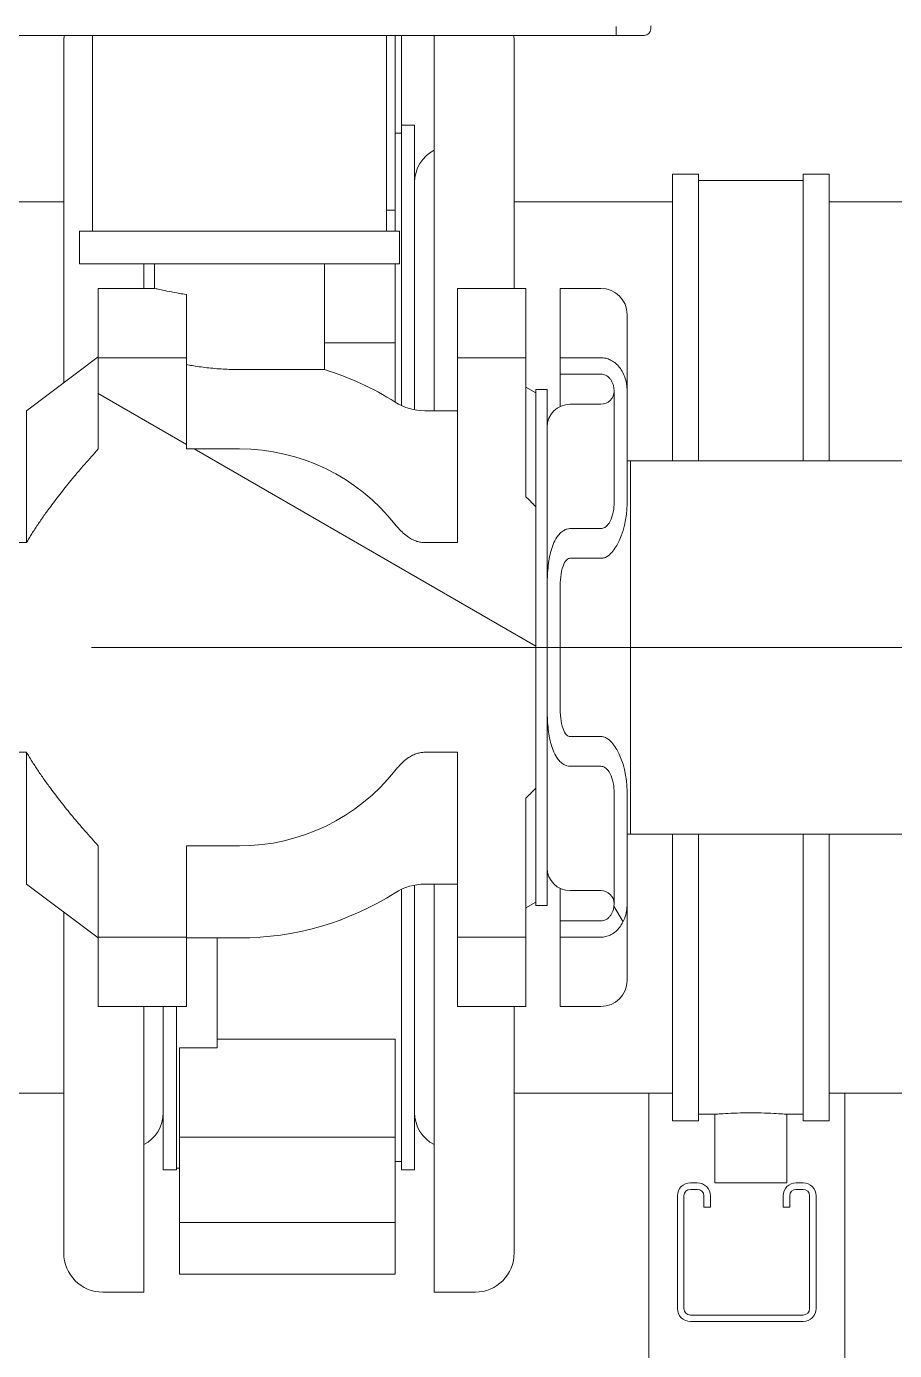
# Model space of a CAD drawing. Header units: millimetres. Extents: x -4172 to 126100, y -2 to 142133.
# Drawn here: x 22135 to 22667, y 14105 to 14916 of the extents above; entities that cross this region are included whole.
import ezdxf

# ---------------------------------------------------------------- set-up
doc = ezdxf.new("R2010")
doc.units = ezdxf.units.MM
doc.header["$LTSCALE"] = 100
doc.linetypes.add('CHAIN', pattern=[0.3543, 0.2362, -0.0295, 0.0591, -0.0295])
doc.layers.add('Hatch', color=7, linetype='Continuous', lineweight=18)
doc.layers.add('P_Biomass (BM)', color=150, linetype='Continuous', lineweight=18, true_color=0x007fff)
doc.layers.add('P_BioMass CenterLine', color=150, linetype='CHAIN', lineweight=18, true_color=0x007fff)

msp = doc.modelspace()

# ---------------------------------------------------------------- hatches: boundary and pattern name
at = {"layer": 'Hatch'}
h = msp.add_hatch(dxfattribs=at)
h.set_pattern_fill('ANSI31', color=256, scale=2540, angle=105.00025, style=0)
h.set_pattern_definition([(150.0002, (0, 0), (-158.749, -274.9637), [])])
edge = h.paths.add_edge_path()
edge.add_line((22447.46, 14449.61), (22447.46, 14622.07))
edge.add_spline(control_points=[(22447.46, 14622.07), (22444.57, 14625.1), (22441.46, 14628.19)], knot_values=[0, 0, 0, 0.428508, 0.428508, 0.428508], weights=[1, 1.000188, 1], degree=2, periodic=0)
edge.add_line((22441.46, 14628.19), (22441.46, 14713.32))
edge.add_line((22441.46, 14713.32), (22399.46, 14713.32))
edge.add_line((22399.46, 14713.32), (22399.46, 14600.06))
edge.add_line((22399.46, 14600.06), (22379.46, 14600.06))
edge.add_spline(control_points=[(22379.46, 14600.06), (22378.7, 14600.06), (22377.87, 14600.13), (22376.22, 14600.39), (22375.4, 14600.6), (22373.82, 14601.11), (22372.91, 14601.48), (22371.16, 14602.35), (22370.31, 14602.86), (22367.37, 14604.82), (22365.25, 14606.74), (22362.66, 14609.62), (22362.02, 14610.39), (22361.4, 14611.17)], knot_values=[6.370437, 6.370437, 6.370437, 6.370437, 6.484899, 6.484899, 6.599361, 6.599361, 6.73386, 6.73386, 6.868359, 6.868359, 7.263276, 7.263276, 7.40136, 7.40136, 7.40136, 7.40136], degree=3, periodic=0)
edge.add_ellipse((22265.96, 14535.84), major_axis=(-75.34, 95.44), ratio=1, start_angle=270, end_angle=321.71381)
edge.add_line((22265.96, 14657.43), (22233.46, 14657.43))
edge.add_line((22233.46, 14657.43), (22233.46, 14713.32))
edge.add_line((22233.46, 14713.32), (22179.46, 14713.32))
edge.add_line((22179.46, 14713.32), (22179.46, 14657.43))
edge.add_spline(control_points=[(22179.46, 14657.43), (22150.67, 14625.82), (22135.46, 14600.06)], knot_values=[0, 0, 0, 3.619346, 3.619346, 3.619346], weights=[1, 1.016153, 1], degree=2, periodic=0)
edge.add_line((22135.46, 14600.06), (22115.46, 14600.06))
edge.add_line((22115.46, 14600.06), (22115.46, 14713.32))
edge.add_line((22115.46, 14713.32), (22073.46, 14713.32))
edge.add_line((22073.46, 14713.32), (22073.46, 14628.19))
edge.add_spline(control_points=[(22073.46, 14628.19), (22070.36, 14625.1), (22067.46, 14622.07)], knot_values=[0, 0, 0, 0.428508, 0.428508, 0.428508], weights=[1, 1.000188, 1], degree=2, periodic=0)
edge.add_line((22067.46, 14622.07), (22067.46, 14449.61))
edge.add_spline(control_points=[(22067.46, 14449.61), (22070.36, 14446.58), (22073.46, 14443.49)], knot_values=[0, 0, 0, 0.428508, 0.428508, 0.428508], weights=[1, 1.000188, 1], degree=2, periodic=0)
edge.add_line((22073.46, 14443.49), (22073.46, 14358.36))
edge.add_line((22073.46, 14358.36), (22115.46, 14358.36))
edge.add_line((22115.46, 14358.36), (22115.46, 14471.61))
edge.add_line((22115.46, 14471.61), (22135.46, 14471.61))
edge.add_spline(control_points=[(22135.46, 14471.61), (22150.67, 14445.86), (22179.46, 14414.25)], knot_values=[0, 0, 0, 3.619346, 3.619346, 3.619346], weights=[1, 1.016153, 1], degree=2, periodic=0)
edge.add_line((22179.46, 14414.25), (22179.46, 14358.36))
edge.add_line((22179.46, 14358.36), (22233.46, 14358.36))
edge.add_line((22233.46, 14358.36), (22233.46, 14414.25))
edge.add_line((22233.46, 14414.25), (22265.96, 14414.25))
edge.add_ellipse((22265.96, 14535.84), major_axis=(121.59, 0), ratio=1, start_angle=270, end_angle=321.71381)
edge.add_spline(control_points=[(22361.4, 14460.5), (22362.02, 14461.28), (22362.66, 14462.05), (22365.25, 14464.93), (22367.37, 14466.86), (22370.31, 14468.82), (22371.16, 14469.32), (22372.91, 14470.2), (22373.82, 14470.57), (22375.4, 14471.08), (22376.22, 14471.28), (22377.87, 14471.55), (22378.7, 14471.61), (22379.46, 14471.61)], knot_values=[5.339515, 5.339515, 5.339515, 5.339515, 5.477599, 5.477599, 5.872516, 5.872516, 6.007015, 6.007015, 6.141513, 6.141513, 6.255975, 6.255975, 6.370437, 6.370437, 6.370437, 6.370437], degree=3, periodic=0)
edge.add_line((22379.46, 14471.61), (22399.46, 14471.61))
edge.add_line((22399.46, 14471.61), (22399.46, 14358.36))
edge.add_line((22399.46, 14358.36), (22441.46, 14358.36))
edge.add_line((22441.46, 14358.36), (22441.46, 14443.49))
edge.add_spline(control_points=[(22441.46, 14443.49), (22444.57, 14446.58), (22447.46, 14449.61)], knot_values=[0, 0, 0, 0.428508, 0.428508, 0.428508], weights=[1, 1.000188, 1], degree=2, periodic=0)
h = msp.add_hatch(dxfattribs=at)
h.set_pattern_fill('ANSI31', color=256, scale=2540, angle=75.00018, style=0)
h.set_pattern_definition([(120.0002, (0, 0), (-274.9626, -158.751), [])])
edge = h.paths.add_edge_path()
edge.add_spline(control_points=[(22454.46, 14499.44), (22454.46, 14495.99), (22454.56, 14492.2), (22455.2, 14484.67), (22455.75, 14480.93), (22457, 14476.07), (22457.51, 14474.41), (22458.79, 14471.22), (22459.57, 14469.68), (22460.95, 14467.57), (22461.58, 14466.75), (22463, 14465.28), (22463.79, 14464.63), (22465.18, 14463.8), (22465.92, 14463.48), (22467.14, 14463.13), (22467.86, 14463.03), (22468.46, 14463.03)], knot_values=[1.707093, 1.707093, 1.707093, 1.707093, 2.224469, 2.224469, 2.741845, 2.741845, 2.978087, 2.978087, 3.214329, 3.214329, 3.355631, 3.355631, 3.496933, 3.496933, 3.597622, 3.597622, 3.688114, 3.688114, 3.688114, 3.688114], degree=3, periodic=0)
edge.add_line((22468.46, 14463.03), (22487.46, 14463.03))
edge.add_spline(control_points=[(22487.46, 14463.03), (22487.83, 14463.03), (22488.27, 14462.96), (22489.02, 14462.74), (22489.47, 14462.53), (22490.82, 14461.68), (22491.75, 14460.61), (22493.33, 14458.16), (22494.1, 14456.23), (22494.85, 14453.53), (22495.08, 14452.38), (22495.39, 14450.05), (22495.46, 14448.88), (22495.46, 14447.81)], knot_values=[-1.690235, -1.690235, -1.690235, -1.690235, -1.635239, -1.635239, -1.57291, -1.57291, -1.395758, -1.395758, -1.135897, -1.135897, -0.975272, -0.975272, -0.814647, -0.814647, -0.814647, -0.814647], degree=3, periodic=0)
edge.add_line((22495.46, 14447.81), (22495.46, 14378.62))
edge.add_spline(control_points=[(22495.46, 14378.62), (22495.46, 14377.93), (22495.41, 14377.18), (22495.16, 14375.69), (22494.97, 14374.96), (22494.53, 14373.75), (22494.26, 14373.14), (22493.61, 14372), (22493.23, 14371.47), (22492.5, 14370.62), (22492.1, 14370.22), (22491.21, 14369.53), (22490.73, 14369.24), (22489.85, 14368.82), (22489.38, 14368.65), (22488.42, 14368.43), (22487.92, 14368.37), (22487.46, 14368.37)], knot_values=[-0.678813, -0.678813, -0.678813, -0.678813, -0.575373, -0.575373, -0.471932, -0.471932, -0.381746, -0.381746, -0.291559, -0.291559, -0.214146, -0.214146, -0.136734, -0.136734, -0.068367, -0.068367, 0, 0, 0, 0], degree=3, periodic=0)
edge.add_line((22487.46, 14368.37), (22462.46, 14368.37))
edge.add_line((22462.46, 14368.37), (22462.46, 14358.36))
edge.add_line((22462.46, 14358.36), (22487.46, 14358.36))
edge.add_spline(control_points=[(22487.46, 14358.36), (22488.38, 14358.36), (22489.38, 14358.46), (22491.32, 14358.9), (22492.27, 14359.24), (22494.03, 14360.06), (22494.99, 14360.64), (22496.76, 14362.01), (22497.57, 14362.79), (22499.02, 14364.45), (22499.78, 14365.51), (22501.07, 14367.75), (22501.6, 14368.94), (22502.47, 14371.35), (22502.86, 14372.8), (22503.35, 14375.75), (22503.46, 14377.25), (22503.46, 14378.62)], knot_values=[0, 0, 0, 0, 0.137415, 0.137415, 0.274829, 0.274829, 0.428648, 0.428648, 0.582467, 0.582467, 0.760422, 0.760422, 0.938378, 0.938378, 1.143976, 1.143976, 1.349575, 1.349575, 1.349575, 1.349575], degree=3, periodic=0)
edge.add_line((22503.46, 14378.62), (22503.46, 14447.81))
edge.add_spline(control_points=[(22503.46, 14447.81), (22503.46, 14456.22), (22501.29, 14466.07), (22495.81, 14475.62), (22493.97, 14478.14), (22491.2, 14480.14), (22490.35, 14480.61), (22488.94, 14481.1), (22488.14, 14481.24), (22487.46, 14481.24)], knot_values=[1.589475, 1.589475, 1.589475, 1.589475, 2.850615, 2.850615, 3.241036, 3.241036, 3.363057, 3.363057, 3.464455, 3.464455, 3.464455, 3.464455], degree=3, periodic=0)
edge.add_line((22487.46, 14481.24), (22468.46, 14481.24))
edge.add_spline(control_points=[(22468.46, 14481.24), (22468.16, 14481.24), (22467.81, 14481.31), (22467.18, 14481.57), (22466.81, 14481.82), (22465.45, 14483.04), (22464.71, 14484.6), (22462.77, 14490), (22462.46, 14495.14), (22462.46, 14499.44)], knot_values=[-2.675589, -2.675589, -2.675589, -2.675589, -2.630704, -2.630704, -2.573846, -2.573846, -2.35773, -2.35773, -1.713416, -1.713416, -1.713416, -1.713416], degree=3, periodic=0)
edge.add_line((22462.46, 14499.44), (22462.46, 14572.24))
edge.add_spline(control_points=[(22462.46, 14572.24), (22462.46, 14576.53), (22462.77, 14581.68), (22464.71, 14587.08), (22465.45, 14588.64), (22466.81, 14589.85), (22467.18, 14590.11), (22467.81, 14590.36), (22468.16, 14590.44), (22468.46, 14590.44)], knot_values=[1.713416, 1.713416, 1.713416, 1.713416, 2.35773, 2.35773, 2.573846, 2.573846, 2.630704, 2.630704, 2.675589, 2.675589, 2.675589, 2.675589], degree=3, periodic=0)
edge.add_line((22468.46, 14590.44), (22487.46, 14590.44))
edge.add_spline(control_points=[(22487.46, 14590.44), (22488.14, 14590.44), (22488.94, 14590.58), (22490.35, 14591.06), (22491.2, 14591.53), (22493.97, 14593.53), (22495.81, 14596.06), (22501.29, 14605.61), (22503.46, 14615.46), (22503.46, 14623.87)], knot_values=[-3.464455, -3.464455, -3.464455, -3.464455, -3.363057, -3.363057, -3.241036, -3.241036, -2.850615, -2.850615, -1.589475, -1.589475, -1.589475, -1.589475], degree=3, periodic=0)
edge.add_line((22503.46, 14623.87), (22503.46, 14693.05))
edge.add_spline(control_points=[(22503.46, 14693.05), (22503.46, 14694.42), (22503.35, 14695.92), (22502.86, 14698.88), (22502.47, 14700.33), (22501.6, 14702.73), (22501.07, 14703.92), (22499.78, 14706.17), (22499.02, 14707.22), (22497.57, 14708.89), (22496.76, 14709.67), (22494.99, 14711.03), (22494.03, 14711.61), (22492.27, 14712.44), (22491.32, 14712.77), (22489.38, 14713.22), (22488.38, 14713.32), (22487.46, 14713.32)], knot_values=[-1.349575, -1.349575, -1.349575, -1.349575, -1.143976, -1.143976, -0.938378, -0.938378, -0.760422, -0.760422, -0.582467, -0.582467, -0.428648, -0.428648, -0.274829, -0.274829, -0.137415, -0.137415, 0, 0, 0, 0], degree=3, periodic=0)
edge.add_line((22487.46, 14713.32), (22462.46, 14713.32))
edge.add_line((22462.46, 14713.32), (22462.46, 14703.3))
edge.add_line((22462.46, 14703.3), (22487.46, 14703.3))
edge.add_spline(control_points=[(22487.46, 14703.3), (22487.92, 14703.3), (22488.42, 14703.25), (22489.38, 14703.03), (22489.85, 14702.86), (22490.73, 14702.44), (22491.21, 14702.14), (22492.1, 14701.45), (22492.5, 14701.06), (22493.23, 14700.21), (22493.61, 14699.67), (22494.26, 14698.53), (22494.53, 14697.93), (22494.97, 14696.71), (22495.16, 14695.98), (22495.41, 14694.5), (22495.46, 14693.74), (22495.46, 14693.05)], knot_values=[0, 0, 0, 0, 0.068367, 0.068367, 0.136734, 0.136734, 0.214146, 0.214146, 0.291559, 0.291559, 0.381746, 0.381746, 0.471932, 0.471932, 0.575373, 0.575373, 0.678813, 0.678813, 0.678813, 0.678813], degree=3, periodic=0)
edge.add_line((22495.46, 14693.05), (22495.46, 14623.87))
edge.add_spline(control_points=[(22495.46, 14623.87), (22495.46, 14622.8), (22495.39, 14621.62), (22495.08, 14619.3), (22494.85, 14618.14), (22494.1, 14615.44), (22493.33, 14613.51), (22491.75, 14611.07), (22490.82, 14609.99), (22489.47, 14609.15), (22489.02, 14608.94), (22488.27, 14608.71), (22487.83, 14608.65), (22487.46, 14608.65)], knot_values=[0.814647, 0.814647, 0.814647, 0.814647, 0.975272, 0.975272, 1.135897, 1.135897, 1.395758, 1.395758, 1.57291, 1.57291, 1.635239, 1.635239, 1.690235, 1.690235, 1.690235, 1.690235], degree=3, periodic=0)
edge.add_line((22487.46, 14608.65), (22468.46, 14608.65))
edge.add_spline(control_points=[(22468.46, 14608.65), (22467.86, 14608.65), (22467.14, 14608.54), (22465.92, 14608.2), (22465.18, 14607.87), (22463.79, 14607.05), (22463, 14606.4), (22461.58, 14604.92), (22460.95, 14604.1), (22459.57, 14602), (22458.79, 14600.46), (22457.51, 14597.26), (22457, 14595.61), (22455.75, 14590.74), (22455.2, 14587.01), (22454.56, 14579.48), (22454.46, 14575.69), (22454.46, 14572.24)], knot_values=[-3.688114, -3.688114, -3.688114, -3.688114, -3.597622, -3.597622, -3.496933, -3.496933, -3.355631, -3.355631, -3.214329, -3.214329, -2.978087, -2.978087, -2.741845, -2.741845, -2.224469, -2.224469, -1.707093, -1.707093, -1.707093, -1.707093], degree=3, periodic=0)
edge.add_line((22454.46, 14572.24), (22454.46, 14499.44))

# ---------------------------------------------------------------- linework, layer by layer
at = {"layer": 'P_Biomass (BM)'}
for p, q in [((22035.16, 14910.84), (22175.96, 14910.84)), ((22175.96, 14910.84), (22175.96, 14790.84)), ((22355.96, 14910.84), (22175.96, 14910.84)), ((22355.96, 14910.84), (22496.76, 14910.84)), ((22355.96, 14910.84), (22355.96, 14790.84)), ((22361.29, 14910.84), (22361.29, 14803.73)), ((22365.29, 14910.84), (22365.29, 14855.84)), ((22385.29, 14680.84), (22385.29, 14910.84)), ((22496.76, 14916.29), (22496.76, 14910.84)), ((22496.76, 14910.84), (22496.76, 14916.29)), ((22496.76, 14910.84), (22513.96, 14910.84)), ((22517.96, 14916.65), (22517.96, 14914.84)), ((22158.29, 14906.84), (22158.29, 14895.4)), ((22434.29, 14895.4), (22434.29, 14906.84)), ((22158.29, 14892.94), (22158.29, 14895.4)), ((22434.29, 14895.4), (22434.29, 14892.94)), ((22158.29, 14892.94), (22158.29, 14801.51)), ((22434.29, 14801.51), (22434.29, 14892.94)), ((22365.29, 14683.96), (22365.29, 14855.84)), ((22365.29, 14855.84), (22373.29, 14855.84)), ((22373.29, 14681.41), (22373.29, 14855.84)), ((22365.29, 14850.84), (22361.29, 14850.84)), ((22531.29, 14825.84), (22531.29, 14650.14)), ((22547.29, 14825.84), (22531.29, 14825.84)), ((22547.29, 14825.84), (22547.29, 14650.14)), ((22611.29, 14821.84), (22547.29, 14821.84)), ((22611.29, 14825.84), (22611.29, 14650.14)), ((22627.29, 14825.84), (22611.29, 14825.84)), ((22627.29, 14825.84), (22627.29, 14650.14)), ((21967.29, 14808.84), (22158.29, 14808.84)), ((22434.29, 14808.84), (22531.29, 14808.84)), ((22627.29, 14808.84), (23326.29, 14808.84)), ((22158.29, 14794.8), (22158.29, 14801.51)), ((22355.96, 14803.73), (22361.29, 14803.73)), ((22361.29, 14803.73), (22361.29, 14790.84)), ((22434.29, 14801.51), (22434.29, 14794.8)), ((22158.29, 14794.8), (22158.29, 14697.96)), ((22175.96, 14790.84), (22167.96, 14790.84)), ((22167.96, 14790.84), (22167.96, 14770.84)), ((22355.96, 14790.84), (22175.96, 14790.84)), ((22363.96, 14790.84), (22355.96, 14790.84)), ((22363.96, 14770.84), (22363.96, 14790.84)), ((22434.29, 14755.84), (22434.29, 14794.8)), ((22167.96, 14770.84), (22363.96, 14770.84)), ((22207.29, 14770.84), (22207.29, 14755.84)), ((22213.96, 14770.84), (22213.96, 14755.84)), ((22317.96, 14770.84), (22317.96, 14706.07)), ((22361.29, 14770.84), (22361.29, 14722.38)), ((22179.46, 14713.32), (22179.46, 14755.84)), ((22179.46, 14755.84), (22213.96, 14755.84)), ((22399.46, 14713.32), (22399.46, 14755.84)), ((22399.46, 14755.84), (22441.46, 14755.84)), ((22441.46, 14713.32), (22441.46, 14755.84)), ((22462.46, 14713.32), (22462.46, 14755.84)), ((22462.46, 14755.84), (22487.46, 14755.84)), ((22233.46, 14713.32), (22233.46, 14752.06)), ((22503.46, 14693.05), (22503.46, 14739.84)), ((22361.29, 14722.38), (22317.96, 14722.38)), ((22361.29, 14722.38), (22361.29, 14686.16)), ((22135.46, 14680.84), (22179.46, 14713.84)), ((22233.46, 14713.32), (22179.46, 14713.32)), ((22179.46, 14713.32), (22179.46, 14657.43)), ((22233.46, 14657.43), (22233.46, 14713.32)), ((22441.46, 14713.32), (22399.46, 14713.32)), ((22399.46, 14713.32), (22399.46, 14600.06)), ((22441.46, 14628.19), (22441.46, 14713.32)), ((22487.46, 14713.32), (22462.46, 14713.32)), ((22462.46, 14713.32), (22462.46, 14703.3)), ((22265.96, 14706.07), (22317.96, 14706.07)), ((22462.46, 14703.3), (22487.46, 14703.3)), ((22462.46, 14683.49), (22462.46, 14703.3)), ((22447.46, 14691.84), (22441.46, 14695.3)), ((22447.46, 14377.84), (22447.46, 14693.84)), ((22447.46, 14693.84), (22454.46, 14693.84)), ((22454.46, 14377.84), (22454.46, 14693.84)), ((22495.46, 14693.05), (22495.46, 14623.87)), ((22503.46, 14623.87), (22503.46, 14693.05)), ((22468.46, 14684.84), (22487.46, 14684.84)), ((22135.46, 14600.06), (22135.46, 14680.84)), ((22379.46, 14680.84), (22399.46, 14680.84)), ((22265.96, 14657.43), (22233.46, 14657.43)), ((22503.46, 14650.14), (22505.46, 14650.14)), ((22893.46, 14650.14), (22503.46, 14650.14)), ((22505.46, 14421.54), (22505.46, 14650.14)), ((22487.46, 14608.65), (22468.46, 14608.65)), ((22135.46, 14600.06), (22115.46, 14600.06)), ((22399.46, 14600.06), (22379.46, 14600.06)), ((22468.46, 14590.44), (22487.46, 14590.44)), ((22462.46, 14499.44), (22462.46, 14572.24)), ((22487.46, 14481.24), (22468.46, 14481.24)), ((22115.46, 14471.61), (22135.46, 14471.61)), ((22135.46, 14390.84), (22135.46, 14471.61)), ((22379.46, 14471.61), (22399.46, 14471.61)), ((22399.46, 14471.61), (22399.46, 14358.36)), ((22468.46, 14463.03), (22487.46, 14463.03)), ((22495.46, 14447.81), (22495.46, 14378.62)), ((22503.46, 14378.62), (22503.46, 14447.81)), ((22441.46, 14358.36), (22441.46, 14443.49)), ((22503.46, 14421.54), (22505.46, 14421.54)), ((22893.46, 14421.54), (22503.46, 14421.54)), ((22531.29, 14245.84), (22531.29, 14421.54)), ((22547.29, 14245.84), (22547.29, 14421.54)), ((22611.29, 14245.84), (22611.29, 14421.54)), ((22627.29, 14245.84), (22627.29, 14421.54)), ((22179.46, 14414.25), (22179.46, 14358.36)), ((22233.46, 14358.36), (22233.46, 14414.25)), ((22233.46, 14414.25), (22265.96, 14414.25)), ((22135.46, 14390.84), (22179.46, 14357.84)), ((22379.46, 14390.84), (22399.46, 14390.84)), ((22385.29, 14140.84), (22385.29, 14390.84)), ((22365.29, 14215.84), (22365.29, 14387.71)), ((22373.29, 14215.84), (22373.29, 14390.27)), ((22462.46, 14368.37), (22462.46, 14388.19)), ((22468.46, 14386.84), (22487.46, 14386.84)), ((22447.46, 14379.84), (22441.46, 14376.37)), ((22447.46, 14377.84), (22454.46, 14377.84)), ((22503.46, 14331.84), (22503.46, 14378.62)), ((22158.29, 14373.71), (22158.29, 14276.88)), ((22487.46, 14368.37), (22462.46, 14368.37)), ((22462.46, 14368.37), (22462.46, 14358.36)), ((22179.46, 14358.36), (22233.46, 14358.36)), ((22179.46, 14315.84), (22179.46, 14358.36)), ((22233.46, 14315.84), (22233.46, 14358.36)), ((22399.46, 14358.36), (22441.46, 14358.36)), ((22399.46, 14315.84), (22399.46, 14358.36)), ((22441.46, 14315.84), (22441.46, 14358.36)), ((22462.46, 14358.36), (22487.46, 14358.36)), ((22462.46, 14315.84), (22462.46, 14358.36)), ((22233.46, 14357.84), (22265.96, 14357.84)), ((22252.29, 14290.59), (22252.29, 14357.84)), ((22179.46, 14315.84), (22233.46, 14315.84)), ((22207.29, 14315.84), (22207.29, 14140.84)), ((22219.29, 14315.84), (22219.29, 14215.84)), ((22227.29, 14315.84), (22227.29, 14215.84)), ((22399.46, 14315.84), (22441.46, 14315.84)), ((22434.29, 14276.88), (22434.29, 14315.84)), ((22462.46, 14315.84), (22487.46, 14315.84)), ((22252.29, 14295.82), (22361.29, 14295.82)), ((22361.29, 14259.84), (22361.29, 14295.82)), ((22229.29, 14290.59), (22252.29, 14290.59)), ((22229.29, 14259.84), (22229.29, 14290.59)), ((22158.29, 14270.17), (22158.29, 14276.88)), ((22158.29, 14270.17), (22158.29, 14178.74)), ((22434.29, 14276.88), (22434.29, 14270.17)), ((22434.29, 14178.74), (22434.29, 14270.17)), ((21967.29, 14262.84), (22158.29, 14262.84)), ((22434.29, 14262.84), (22531.29, 14262.84)), ((22516.79, 14262.84), (22516.79, 14017.34)), ((22627.29, 14262.84), (23326.29, 14262.84)), ((22636.79, 14017.34), (22636.79, 14262.84)), ((22229.29, 14259.84), (22229.29, 14235.84)), ((22361.29, 14259.84), (22361.29, 14235.84)), ((22531.29, 14245.84), (22547.29, 14245.84)), ((22547.29, 14249.84), (22557.29, 14249.84)), ((22557.29, 14207.84), (22557.29, 14249.84)), ((22601.29, 14207.84), (22601.29, 14249.84)), ((22601.29, 14249.84), (22611.29, 14249.84)), ((22611.29, 14245.84), (22627.29, 14245.84)), ((22229.29, 14229.84), (22229.29, 14235.84)), ((22229.29, 14235.84), (22361.29, 14235.84)), ((22229.29, 14183.59), (22229.29, 14229.84)), ((22361.29, 14229.84), (22361.29, 14235.84)), ((22361.29, 14183.59), (22361.29, 14229.84)), ((22365.29, 14220.84), (22361.29, 14220.84)), ((22227.29, 14215.84), (22219.29, 14215.84)), ((22227.29, 14216.84), (22229.29, 14216.84)), ((22365.29, 14215.84), (22373.29, 14215.84)), ((22546.49, 14207.84), (22542.29, 14207.84)), ((22557.29, 14207.84), (22601.29, 14207.84)), ((22611.29, 14207.84), (22607.09, 14207.84)), ((22534.29, 14199.84), (22534.29, 14130.84)), ((22538.29, 14130.84), (22538.29, 14199.84)), ((22542.29, 14203.84), (22546.49, 14203.84)), ((22550.49, 14199.84), (22550.49, 14192.84)), ((22554.49, 14192.84), (22554.49, 14199.84)), ((22599.09, 14199.84), (22599.09, 14192.84)), ((22603.09, 14192.84), (22603.09, 14199.84)), ((22607.09, 14203.84), (22611.29, 14203.84)), ((22615.29, 14199.84), (22615.29, 14130.84)), ((22619.29, 14130.84), (22619.29, 14199.84)), ((22550.49, 14192.84), (22554.49, 14192.84)), ((22599.09, 14192.84), (22603.09, 14192.84)), ((22229.29, 14151.84), (22229.29, 14183.59)), ((22361.29, 14183.59), (22229.29, 14183.59)), ((22361.29, 14151.84), (22361.29, 14183.59)), ((22158.29, 14176.28), (22158.29, 14178.74)), ((22158.29, 14176.28), (22158.29, 14164.84)), ((22434.29, 14178.74), (22434.29, 14176.28)), ((22434.29, 14164.84), (22434.29, 14176.28)), ((22229.29, 14151.84), (22361.29, 14151.84)), ((22207.29, 14140.84), (22182.29, 14140.84)), ((22385.29, 14140.84), (22410.29, 14140.84)), ((22611.29, 14126.84), (22542.29, 14126.84)), ((22542.29, 14122.84), (22611.29, 14122.84))]:
    msp.add_line(p, q, dxfattribs=at)
for centre, radius, start, end in [((22182.29, 14906.84), 24, 170.40593, 180), ((22410.29, 14906.84), 24, 0, 9.59407), ((22513.96, 14914.84), 4, 270, 0), ((22395.29, 14820.84), 22, 117.03569, 180), ((22487.46, 14739.84), 16, 0, 90), ((22265.96, 14535.84), 178, 57.57654, 73.01419), ((22487.46, 14692.84), 8, 270, 0), ((22379.46, 14714.52), 33.69, 237.57654, 270), ((22468.46, 14670.84), 14, 90, 180), ((22265.96, 14535.84), 121.59, 38.28619, 90), ((22265.96, 14535.84), 121.59, 270, 321.71381), ((22468.46, 14400.84), 14, 180, 270), ((22379.46, 14357.15), 33.69, 90, 122.42346), ((22265.96, 14535.84), 178, 270, 302.42346), ((22487.46, 14378.84), 8, 0, 90), ((22487.46, 14331.84), 16, 270, 0), ((22197.29, 14250.84), 22, 297.03569, 0), ((22395.29, 14250.84), 22, 180, 242.96431), ((22542.29, 14199.84), 8, 90, 180), ((22546.49, 14199.84), 8, 0, 90), ((22607.09, 14199.84), 8, 90, 180), ((22611.29, 14199.84), 8, 0, 90), ((22542.29, 14199.84), 4, 90, 180), ((22546.49, 14199.84), 4, 0, 90), ((22607.09, 14199.84), 4, 90, 180), ((22611.29, 14199.84), 4, 0, 90), ((22182.29, 14164.84), 24, 180, 270), ((22410.29, 14164.84), 24, 270, 0), ((22542.29, 14130.84), 8, 180, 270), ((22542.29, 14130.84), 4, 180, 270), ((22611.29, 14130.84), 8, 270, 0), ((22611.29, 14130.84), 4, 270, 0)]:
    msp.add_arc(centre, radius, start, end, dxfattribs=at)
msp.add_ellipse((22295.29, 14666.96), major_axis=(0, 55.43), ratio=0.57735, start_param=5.495877, end_param=5.495939, dxfattribs=at)
for points, knots in [([(22158.29, 14895.4), (22158.29, 14895.38), (22158.29, 14895.36), (22158.3, 14895.16), (22158.3, 14894.71), (22158.3, 14893.68), (22158.29, 14893.33), (22158.29, 14892.94)], [-2.1774743, -2.1774743, -2.1774743, -2.1774743, -2.1286878, -2.1286878, -1.8246957, -1.8246957, -1.698103, -1.698103, -1.698103, -1.698103]), ([(22434.29, 14892.94), (22434.29, 14893.09), (22434.29, 14893.23), (22434.29, 14894.23), (22434.29, 14894.83), (22434.29, 14895.28), (22434.29, 14895.36), (22434.29, 14895.4)], [-2.1774743, -2.1774743, -2.1774743, -2.1774743, -2.1286878, -2.1286878, -1.8246957, -1.8246957, -1.698103, -1.698103, -1.698103, -1.698103]), ([(22158.29, 14801.51), (22158.29, 14801.15), (22158.3, 14800.76), (22158.3, 14799.28), (22158.3, 14798.03), (22158.3, 14796.06), (22158.29, 14795.44), (22158.29, 14794.8)], [-2.1773625, -2.1773625, -2.1773625, -2.1773625, -2.0762328, -2.0762328, -1.8118997, -1.8118997, -1.6981222, -1.6981222, -1.6981222, -1.6981222]), ([(22434.29, 14794.8), (22434.29, 14795.37), (22434.29, 14795.92), (22434.29, 14797.85), (22434.29, 14799.11), (22434.29, 14800.67), (22434.29, 14801.11), (22434.29, 14801.51)], [-2.1773625, -2.1773625, -2.1773625, -2.1773625, -2.0762328, -2.0762328, -1.8118997, -1.8118997, -1.6981222, -1.6981222, -1.6981222, -1.6981222]), ([(22233.46, 14752.06), (22231.95, 14752.29), (22230.52, 14752.52), (22226.89, 14753.13), (22224.73, 14753.54), (22220.92, 14754.29), (22219.26, 14754.64), (22216.61, 14755.22), (22215.6, 14755.46), (22214.28, 14755.76), (22213.96, 14755.84), (22213.96, 14755.84)], [9.550417, 9.550417, 9.550417, 9.550417, 9.834153, 9.834153, 10.325828, 10.325828, 10.817503, 10.817503, 11.309178, 11.309178, 11.800853, 11.800853, 11.800853, 11.800853]), ([(22265.96, 14706.07), (22262.68, 14706.07), (22259.29, 14706.17), (22252.55, 14706.57), (22249.21, 14706.87), (22242.81, 14707.61), (22239.75, 14708.06), (22235.72, 14708.73), (22234.57, 14708.94), (22233.46, 14709.15)], [7.884944, 7.884944, 7.884944, 7.884944, 8.377818, 8.377818, 8.870693, 8.870693, 9.363568, 9.363568, 9.571641, 9.571641, 9.571641, 9.571641]), ([(22503.46, 14693.05), (22503.46, 14694.42), (22503.35, 14695.92), (22502.86, 14698.88), (22502.47, 14700.33), (22501.6, 14702.73), (22501.07, 14703.92), (22499.78, 14706.17), (22499.02, 14707.22), (22497.57, 14708.89), (22496.76, 14709.67), (22494.99, 14711.03), (22494.03, 14711.61), (22492.27, 14712.44), (22491.32, 14712.77), (22489.38, 14713.22), (22488.38, 14713.32), (22487.46, 14713.32)], [-1.349575, -1.349575, -1.349575, -1.349575, -1.143976, -1.143976, -0.938378, -0.938378, -0.760422, -0.760422, -0.582467, -0.582467, -0.428648, -0.428648, -0.274829, -0.274829, -0.137415, -0.137415, 0, 0, 0, 0]), ([(22487.46, 14703.3), (22487.92, 14703.3), (22488.42, 14703.25), (22489.38, 14703.03), (22489.85, 14702.86), (22490.73, 14702.44), (22491.21, 14702.14), (22492.1, 14701.45), (22492.5, 14701.06), (22493.23, 14700.21), (22493.61, 14699.67), (22494.26, 14698.53), (22494.53, 14697.93), (22494.97, 14696.71), (22495.16, 14695.98), (22495.41, 14694.5), (22495.46, 14693.74), (22495.46, 14693.05)], [0, 0, 0, 0, 0.068367, 0.068367, 0.136734, 0.136734, 0.2141464, 0.2141464, 0.2915587, 0.2915587, 0.3817456, 0.3817456, 0.4719325, 0.4719325, 0.5753725, 0.5753725, 0.6788126, 0.6788126, 0.6788126, 0.6788126]), ([(22487.46, 14590.44), (22488.14, 14590.44), (22488.94, 14590.58), (22490.35, 14591.06), (22491.2, 14591.53), (22493.97, 14593.53), (22495.81, 14596.06), (22501.29, 14605.61), (22503.46, 14615.46), (22503.46, 14623.87)], [-3.464455, -3.464455, -3.464455, -3.464455, -3.363057, -3.363057, -3.241036, -3.241036, -2.850615, -2.850615, -1.589475, -1.589475, -1.589475, -1.589475]), ([(22495.46, 14623.87), (22495.46, 14622.8), (22495.39, 14621.62), (22495.08, 14619.3), (22494.85, 14618.14), (22494.1, 14615.44), (22493.33, 14613.51), (22491.75, 14611.07), (22490.82, 14609.99), (22489.47, 14609.15), (22489.02, 14608.94), (22488.27, 14608.71), (22487.83, 14608.65), (22487.46, 14608.65)], [0.8146468, 0.8146468, 0.8146468, 0.8146468, 0.9752718, 0.9752718, 1.1358967, 1.1358967, 1.3957585, 1.3957585, 1.5729103, 1.5729103, 1.6352395, 1.6352395, 1.6902346, 1.6902346, 1.6902346, 1.6902346]), ([(22379.46, 14600.06), (22378.7, 14600.06), (22377.87, 14600.13), (22376.22, 14600.39), (22375.4, 14600.6), (22373.82, 14601.11), (22372.91, 14601.48), (22371.16, 14602.35), (22370.31, 14602.86), (22367.37, 14604.82), (22365.25, 14606.74), (22362.66, 14609.62), (22362.02, 14610.39), (22361.4, 14611.17)], [6.370437, 6.370437, 6.370437, 6.370437, 6.484899, 6.484899, 6.599361, 6.599361, 6.73386, 6.73386, 6.868359, 6.868359, 7.263276, 7.263276, 7.40136, 7.40136, 7.40136, 7.40136]), ([(22468.46, 14608.65), (22467.86, 14608.65), (22467.14, 14608.54), (22465.92, 14608.2), (22465.18, 14607.87), (22463.79, 14607.05), (22463, 14606.4), (22461.58, 14604.92), (22460.95, 14604.1), (22459.57, 14602), (22458.79, 14600.46), (22457.51, 14597.26), (22457, 14595.61), (22455.75, 14590.74), (22455.2, 14587.01), (22454.56, 14579.48), (22454.46, 14575.69), (22454.46, 14572.24)], [-3.688114, -3.688114, -3.688114, -3.688114, -3.597622, -3.597622, -3.496933, -3.496933, -3.355631, -3.355631, -3.214329, -3.214329, -2.978087, -2.978087, -2.741845, -2.741845, -2.224469, -2.224469, -1.707093, -1.707093, -1.707093, -1.707093]), ([(22462.46, 14572.24), (22462.46, 14576.53), (22462.77, 14581.68), (22464.71, 14587.08), (22465.45, 14588.64), (22466.81, 14589.85), (22467.18, 14590.11), (22467.81, 14590.36), (22468.16, 14590.44), (22468.46, 14590.44)], [1.7134159, 1.7134159, 1.7134159, 1.7134159, 2.3577302, 2.3577302, 2.5738456, 2.5738456, 2.6307035, 2.6307035, 2.6755889, 2.6755889, 2.6755889, 2.6755889]), ([(22454.46, 14499.44), (22454.46, 14495.99), (22454.56, 14492.2), (22455.2, 14484.67), (22455.75, 14480.93), (22457, 14476.07), (22457.51, 14474.41), (22458.79, 14471.22), (22459.57, 14469.68), (22460.95, 14467.57), (22461.58, 14466.75), (22463, 14465.28), (22463.79, 14464.63), (22465.18, 14463.8), (22465.92, 14463.48), (22467.14, 14463.13), (22467.86, 14463.03), (22468.46, 14463.03)], [1.707093, 1.707093, 1.707093, 1.707093, 2.224469, 2.224469, 2.741845, 2.741845, 2.978087, 2.978087, 3.214329, 3.214329, 3.355631, 3.355631, 3.496933, 3.496933, 3.597622, 3.597622, 3.688114, 3.688114, 3.688114, 3.688114]), ([(22468.46, 14481.24), (22468.16, 14481.24), (22467.81, 14481.31), (22467.18, 14481.57), (22466.81, 14481.82), (22465.45, 14483.04), (22464.71, 14484.6), (22462.77, 14490), (22462.46, 14495.14), (22462.46, 14499.44)], [-2.6755889, -2.6755889, -2.6755889, -2.6755889, -2.6307035, -2.6307035, -2.5738456, -2.5738456, -2.3577302, -2.3577302, -1.7134159, -1.7134159, -1.7134159, -1.7134159]), ([(22503.46, 14447.81), (22503.46, 14456.22), (22501.29, 14466.07), (22495.81, 14475.62), (22493.97, 14478.14), (22491.2, 14480.14), (22490.35, 14480.61), (22488.94, 14481.1), (22488.14, 14481.24), (22487.46, 14481.24)], [1.589475, 1.589475, 1.589475, 1.589475, 2.850615, 2.850615, 3.241036, 3.241036, 3.363057, 3.363057, 3.464455, 3.464455, 3.464455, 3.464455]), ([(22361.4, 14460.5), (22362.02, 14461.28), (22362.66, 14462.05), (22365.25, 14464.93), (22367.37, 14466.86), (22370.31, 14468.82), (22371.16, 14469.32), (22372.91, 14470.2), (22373.82, 14470.57), (22375.4, 14471.08), (22376.22, 14471.28), (22377.87, 14471.55), (22378.7, 14471.61), (22379.46, 14471.61)], [5.339515, 5.339515, 5.339515, 5.339515, 5.477599, 5.477599, 5.872516, 5.872516, 6.007015, 6.007015, 6.141513, 6.141513, 6.255975, 6.255975, 6.370437, 6.370437, 6.370437, 6.370437]), ([(22487.46, 14463.03), (22487.83, 14463.03), (22488.27, 14462.96), (22489.02, 14462.74), (22489.47, 14462.53), (22490.82, 14461.68), (22491.75, 14460.61), (22493.33, 14458.16), (22494.1, 14456.23), (22494.85, 14453.53), (22495.08, 14452.38), (22495.39, 14450.05), (22495.46, 14448.88), (22495.46, 14447.81)], [-1.6902346, -1.6902346, -1.6902346, -1.6902346, -1.6352395, -1.6352395, -1.5729103, -1.5729103, -1.3957585, -1.3957585, -1.1358967, -1.1358967, -0.9752718, -0.9752718, -0.8146468, -0.8146468, -0.8146468, -0.8146468]), ([(22495.46, 14378.62), (22495.46, 14377.93), (22495.41, 14377.18), (22495.16, 14375.69), (22494.97, 14374.96), (22494.53, 14373.75), (22494.26, 14373.14), (22493.61, 14372), (22493.23, 14371.47), (22492.5, 14370.62), (22492.1, 14370.22), (22491.21, 14369.53), (22490.73, 14369.24), (22489.85, 14368.82), (22489.38, 14368.65), (22488.42, 14368.43), (22487.92, 14368.37), (22487.46, 14368.37)], [-0.6788126, -0.6788126, -0.6788126, -0.6788126, -0.5753725, -0.5753725, -0.4719325, -0.4719325, -0.3817456, -0.3817456, -0.2915587, -0.2915587, -0.2141464, -0.2141464, -0.136734, -0.136734, -0.068367, -0.068367, 0, 0, 0, 0]), ([(22487.46, 14358.36), (22488.38, 14358.36), (22489.38, 14358.46), (22491.32, 14358.9), (22492.27, 14359.24), (22494.03, 14360.06), (22494.99, 14360.64), (22496.76, 14362.01), (22497.57, 14362.79), (22499.02, 14364.45), (22499.78, 14365.51), (22501.07, 14367.75), (22501.6, 14368.94), (22502.47, 14371.35), (22502.86, 14372.8), (22503.35, 14375.75), (22503.46, 14377.25), (22503.46, 14378.62)], [0, 0, 0, 0, 0.137415, 0.137415, 0.274829, 0.274829, 0.428648, 0.428648, 0.582467, 0.582467, 0.760422, 0.760422, 0.938378, 0.938378, 1.143976, 1.143976, 1.349575, 1.349575, 1.349575, 1.349575]), ([(22158.29, 14276.88), (22158.29, 14276.31), (22158.3, 14275.76), (22158.3, 14273.83), (22158.3, 14272.57), (22158.3, 14271.01), (22158.29, 14270.57), (22158.29, 14270.17)], [-2.1773625, -2.1773625, -2.1773625, -2.1773625, -2.0762328, -2.0762328, -1.8118997, -1.8118997, -1.6981222, -1.6981222, -1.6981222, -1.6981222]), ([(22434.29, 14270.17), (22434.29, 14270.53), (22434.29, 14270.91), (22434.29, 14272.4), (22434.29, 14273.64), (22434.29, 14275.62), (22434.29, 14276.24), (22434.29, 14276.88)], [-2.1773625, -2.1773625, -2.1773625, -2.1773625, -2.0762328, -2.0762328, -1.8118997, -1.8118997, -1.6981222, -1.6981222, -1.6981222, -1.6981222]), ([(22557.29, 14249.84), (22557.29, 14249.84), (22557.85, 14249.88), (22560.09, 14250.04), (22561.79, 14250.15), (22565.69, 14250.37), (22568.16, 14250.48), (22573.58, 14250.64), (22576.53, 14250.69), (22579.29, 14250.69)], [4.974373, 4.974373, 4.974373, 4.974373, 5.388904, 5.388904, 5.803435, 5.803435, 6.217966, 6.217966, 6.632497, 6.632497, 6.632497, 6.632497]), ([(22579.29, 14250.69), (22582.06, 14250.69), (22585.01, 14250.64), (22590.43, 14250.48), (22592.9, 14250.37), (22596.8, 14250.15), (22598.5, 14250.04), (22600.74, 14249.88), (22601.29, 14249.84), (22601.29, 14249.84)], [0, 0, 0, 0, 0.414531, 0.414531, 0.829063, 0.829063, 1.243593, 1.243593, 1.658124, 1.658124, 1.658124, 1.658124]), ([(22158.29, 14178.74), (22158.29, 14178.59), (22158.29, 14178.44), (22158.3, 14177.44), (22158.3, 14176.84), (22158.3, 14176.4), (22158.29, 14176.31), (22158.29, 14176.28)], [-2.1774743, -2.1774743, -2.1774743, -2.1774743, -2.1286878, -2.1286878, -1.8246957, -1.8246957, -1.698103, -1.698103, -1.698103, -1.698103]), ([(22434.29, 14176.28), (22434.29, 14176.29), (22434.29, 14176.31), (22434.29, 14176.51), (22434.29, 14176.97), (22434.29, 14178), (22434.29, 14178.35), (22434.29, 14178.74)], [-2.1774743, -2.1774743, -2.1774743, -2.1774743, -2.1286878, -2.1286878, -1.8246957, -1.8246957, -1.698103, -1.698103, -1.698103, -1.698103])]:
    msp.add_open_spline(points, degree=3, knots=knots, dxfattribs=at)
for points, weights in [([(22179.46, 14657.43), (22150.67, 14625.82), (22135.46, 14600.06)], [1, 1.01615318649, 1]), ([(22447.46, 14622.07), (22444.57, 14625.1), (22441.46, 14628.19)], [1, 1.00018818715, 1]), ([(22135.46, 14471.61), (22150.67, 14445.86), (22179.46, 14414.25)], [1, 1.01615318649, 1]), ([(22441.46, 14443.49), (22444.57, 14446.58), (22447.46, 14449.61)], [1, 1.00018818715, 1])]:
    msp.add_rational_spline(points, weights, degree=2, dxfattribs=at)
at = {"layer": 'P_BioMass CenterLine', "ltscale": 23.990969}
msp.add_line((22175.29, 14535.84), (28852.6, 14535.84), dxfattribs=at)

doc.saveas('drawing.dxf')
